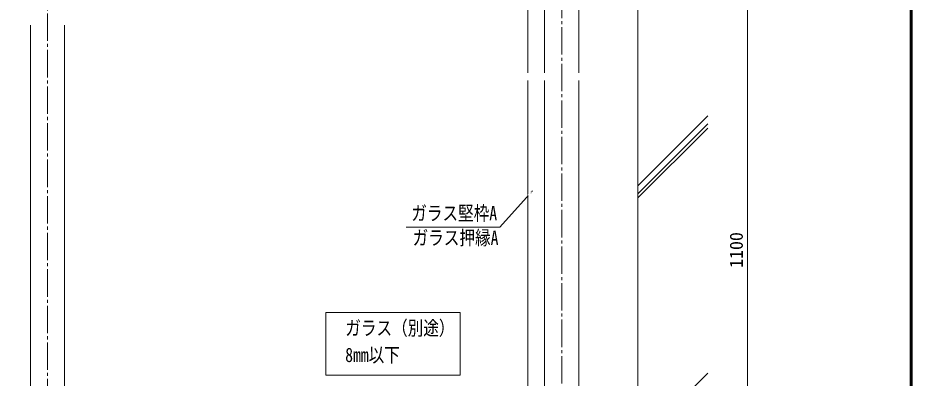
# Model space of a CAD drawing. Units: millimetres at full size; details may follow other scales. Extents: x -3501 to 3497, y -1129 to 1133.
# Drawn here: x -1472 to -299, y -301 to 172 of the extents above; entities that cross this region are included whole.
import ezdxf
from ezdxf.enums import TextEntityAlignment as Align

# ---------------------------------------------------------------- set-up
doc = ezdxf.new("R2010")
doc.units = ezdxf.units.MM
doc.header["$LTSCALE"] = 4
doc.linetypes.add('CHAIN2', pattern=[12, 9, -1, 1, -1])
for name, color, linetype, lineweight in [('0-0_0', 7, 'Continuous', 18), ('0-1_1手摺寸法', 3, 'Continuous', 18), ('0-4_2躯体線', 4, 'Continuous', 9), ('0-5_3中心線', 2, 'CHAIN2', 18), ('0-7_42ｱﾙﾐ部品', 6, 'Continuous', 18), ('0-9_6ﾊｯﾁﾝｸﾞ', 4, 'Continuous', 9), ('0-F_WAKU', 7, 'Continuous', 18)]:
    doc.layers.add(name, color=color, linetype=linetype, lineweight=lineweight)
doc.styles.add('ＭＳ ゴシック', font='')
doc.styles.get('ＭＳ ゴシック').set_extended_font_data('MS Gothic')

msp = doc.modelspace()

# ---------------------------------------------------------------- linework, layer by layer
at = {"layer": '0-0_0'}
for p, q in [((-780.743, 372.108), (-780.743, 99.581)), ((-735.743, 99.581), (-735.743, 372.108)), ((-780.743, 89.753), (-780.743, -666.69)), ((-735.743, -666.69), (-735.743, 89.753))]:
    msp.add_line(p, q, dxfattribs=at)
for points in [[(-1455.443, 162.385), (-1455.443, -634.288), (-1471.778, -636.808)], [(-1410.443, 162.385), (-1410.443, -634.288), (-1394.131, -636.795)], [(-796.743, -55.4), (-839.684, -102.731), (-962.205, -102.731)]]:
    msp.add_lwpolyline(points, dxfattribs=at)
at = {"layer": '0-1_1手摺寸法'}
for p, q in [((-514.689, 417.108), (-514.689, -682.892)), ((-514.689, -678.292), (-514.689, 412.508))]:
    msp.add_line(p, q, dxfattribs=at)
at = {"layer": '0-4_2躯体線'}
for p, q in [((-658.243, 476.339), (-658.243, -791.43)), ((-658.243, -48.445), (-566.654, 43.144)), ((-658.243, -59.054), (-566.654, 32.535)), ((-658.243, -64.347), (-566.654, 27.241)), ((-658.243, -386.202), (-566.654, -294.613))]:
    msp.add_line(p, q, dxfattribs=at)
at = {"layer": '0-5_3中心線'}
for p, q in [((-758.243, 495.608), (-758.243, -792.622)), ((-1432.943, 225.758), (-1432.943, -842.622))]:
    msp.add_line(p, q, dxfattribs=at)
at = {"layer": '0-7_42ｱﾙﾐ部品'}
for p, q in [((-802.743, 350.108), (-802.743, 99.581)), ((-802.743, 89.753), (-802.743, -560.892))]:
    msp.add_line(p, q, dxfattribs=at)
at = {"layer": '0-9_6ﾊｯﾁﾝｸﾞ'}
msp.add_lwpolyline([(-891.744, -215.083), (-1067.708, -215.083), (-1067.708, -297.152), (-891.744, -297.152)], close=True, dxfattribs=at)
at = {"layer": '0-F_WAKU'}
for p, q in [((-301.004, -1126.8), (-301.004, 1130.8)), ((-300.404, -1127.4), (-300.404, 1131.4)), ((-299.804, -1128), (-299.804, 1132)), ((-299.204, -1128.6), (-299.204, 1132.6)), ((-298.604, -1129.2), (-298.604, 1133.2))]:
    msp.add_line(p, q, dxfattribs=at)

# ---------------------------------------------------------------- texts
at = {"layer": '0-0_0', "style": 'ＭＳ ゴシック', "width": 0.8}
for s, p in [('ガラス堅枠A', (-955.7, -99.588)), ('ガラス押縁A', (-953.939, -131.874)), ('ガラス（別途）', (-1042.3, -250.418)), ('8mm以下', (-1042.3, -285.642))]:
    msp.add_text(s, height=18.77, dxfattribs=at).set_placement(p, align=Align.BOTTOM_LEFT)
at = {"layer": '0-1_1手摺寸法', "style": 'ＭＳ ゴシック'}
msp.add_text('1100', height=17.27, rotation=90, dxfattribs=at).set_placement((-515.508, -156.445), align=Align.BOTTOM_LEFT)

# ---------------------------------------------------------------- next in the draw order: wipeouts: each hides what was drawn before it
msp.add_wipeout([(-801.008, -62.168), (-803.065, -60.302), (-796.743, -55.4), (-796.743, -55.4)])

doc.saveas('drawing.dxf')
